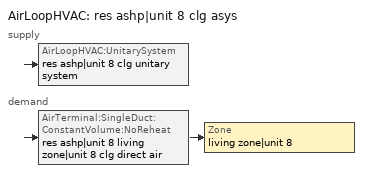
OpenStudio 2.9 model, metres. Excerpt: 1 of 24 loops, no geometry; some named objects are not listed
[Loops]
AirLoopHVAC 'res ashp|unit 8 clg asys'
 supply: AirLoopHVAC:UnitarySystem 'res ashp|unit 8 clg unitary system'
 demand: AirTerminal:SingleDuct:ConstantVolume:NoReheat 'res ashp|unit 8 living zone|unit 8 clg direct air' > Zone 'living zone|unit 8'
[Fan:OnOff]
res ashp|unit 8 clg supply fan: Availability Schedule=Always On Discrete; Fan Total Efficiency=0.75; Pressure Rise {Pa}=476.748; Maximum Flow Rate {m3/s}=1.17751; Motor Efficiency=1; Motor In Airstream Fraction=1; Fan Power Ratio Function of Speed Ratio Curve=res ashp|unit 8 fan power curve 1; Fan Efficiency Ratio Function of Speed Ratio Curve=res ashp|unit 8 fan eff curve 1
[EnergyManagementSystem:Sensor]
Name | Output Variable or Output Meter Index Key | Output Variable or Output Meter
res_wh_4_T_set | res wh_4 WaterHeaterHPSchedule | Schedule Value
res_wh_5_T_set | res wh_5 WaterHeaterHPSchedule | Schedule Value
res_wh_6_T_set | res wh_6 WaterHeaterHPSchedule | Schedule Value
res_wh_7_T_set | res wh_7 WaterHeaterHPSchedule | Schedule Value
res_wh_8_T_set | res wh_8 WaterHeaterHPSchedule | Schedule Value
res_nv_pb_s |  | Site Outdoor Air Barometric Pressure
res_af_vw_s |  | Site Wind Speed
res_nv_wt_s |  | Site Outdoor Air Humidity Ratio
res_nv_1_nva_s | res nv_1 avail schedule | Schedule Value
res_nv_1_sp_s | res nv_1 temp schedule | Schedule Value
res_ds_res_ashp_htg_asys_ah_mfr_s | Node 101 | System Node Mass Flow Rate
res_ds_res_ashp_htg_asys_ah_vfr_s | Node 101 | System Node Current Density Volume Flow Rate
res_ds_res_ashp_htg_asys_ah_tt_s | Node 101 | System Node Temperature
res_ds_res_ashp_htg_asys_ra_t_s | Node 104 | System Node Temperature
res_ds_res_ashp_htg_asys_ah_wt_s | Node 101 | System Node Humidity Ratio
res_ds_res_ashp_htg_asys_ra_w_s | Node 104 | System Node Humidity Ratio
res_ds_res_ashp_htg_asys_ah_t_s; res_ds_res_ashp_clg_asys_ah_t_s; res_ds_res_ashp_unit_2_clg_asys_ah_t_s; res_ds_res_ashp_unit_2_htg_asys_ah_t_s; res_ds_res_ashp_unit_3_htg_asys_ah_t_s; res_ds_res_ashp_unit_3_clg_asys_ah_t_s; res_ds_res_ashp_unit_4_clg_asys_ah_t_s; res_ds_res_ashp_unit_4_htg_asys_ah_t_s | unfinished basement zone | Zone Air Temperature
res_ds_res_ashp_htg_asys_ah_w_s; res_ds_res_ashp_clg_asys_ah_w_s; res_ds_res_ashp_unit_2_clg_asys_ah_w_s; res_ds_res_ashp_unit_2_htg_asys_ah_w_s; res_ds_res_ashp_unit_3_htg_asys_ah_w_s; res_ds_res_ashp_unit_3_clg_asys_ah_w_s; res_ds_res_ashp_unit_4_clg_asys_ah_w_s; res_ds_res_ashp_unit_4_htg_asys_ah_w_s | unfinished basement zone | Zone Mean Air Humidity Ratio
res_ds_res_ashp_clg_asys_ah_mfr_s | Node 108 | System Node Mass Flow Rate
res_ds_res_ashp_clg_asys_ah_vfr_s | Node 108 | System Node Current Density Volume Flow Rate
res_ds_res_ashp_clg_asys_ah_tt_s | Node 108 | System Node Temperature
res_ds_res_ashp_clg_asys_ra_t_s | Node 111 | System Node Temperature
res_ds_res_ashp_clg_asys_ah_wt_s | Node 108 | System Node Humidity Ratio
res_ds_res_ashp_clg_asys_ra_w_s | Node 111 | System Node Humidity Ratio
res_infil_1_range_sch_s | res mv_1 range exhaust schedule | Schedule Value
res_infil_1_bath_sch_s | res mv_1 bath exhaust schedule | Schedule Value
res_infil_1_wh_sch_s; res_infil_2_wh_sch_s; res_infil_3_wh_sch_s; res_infil_4_wh_sch_s; res_infil_5_wh_sch_s; res_infil_6_wh_sch_s; res_infil_7_wh_sch_s; res_infil_8_wh_sch_s | Always On Discrete | Schedule Value
res_nv_2_nva_s | res nv_2 avail schedule | Schedule Value
res_nv_2_sp_s | res nv_2 temp schedule | Schedule Value
res_ds_res_ashp_unit_2_clg_asys_ah_mfr_s | Node 122 | System Node Mass Flow Rate
res_ds_res_ashp_unit_2_clg_asys_ah_vfr_s | Node 122 | System Node Current Density Volume Flow Rate
res_ds_res_ashp_unit_2_clg_asys_ah_tt_s | Node 122 | System Node Temperature
res_ds_res_ashp_unit_2_clg_asys_ra_t_s | Node 125 | System Node Temperature
res_ds_res_ashp_unit_2_clg_asys_ah_wt_s | Node 122 | System Node Humidity Ratio
res_ds_res_ashp_unit_2_clg_asys_ra_w_s | Node 125 | System Node Humidity Ratio
res_ds_res_ashp_unit_2_htg_asys_ah_mfr_s | Node 115 | System Node Mass Flow Rate
res_ds_res_ashp_unit_2_htg_asys_ah_vfr_s | Node 115 | System Node Current Density Volume Flow Rate
res_ds_res_ashp_unit_2_htg_asys_ah_tt_s | Node 115 | System Node Temperature
res_ds_res_ashp_unit_2_htg_asys_ra_t_s | Node 118 | System Node Temperature
res_ds_res_ashp_unit_2_htg_asys_ah_wt_s | Node 115 | System Node Humidity Ratio
res_ds_res_ashp_unit_2_htg_asys_ra_w_s | Node 118 | System Node Humidity Ratio
res_infil_2_range_sch_s | res mv_2 range exhaust schedule | Schedule Value
res_infil_2_bath_sch_s | res mv_2 bath exhaust schedule | Schedule Value
res_nv_3_nva_s | res nv_3 avail schedule | Schedule Value
res_nv_3_sp_s | res nv_3 temp schedule | Schedule Value
res_ds_res_ashp_unit_3_htg_asys_ah_mfr_s | Node 129 | System Node Mass Flow Rate
res_ds_res_ashp_unit_3_htg_asys_ah_vfr_s | Node 129 | System Node Current Density Volume Flow Rate
res_ds_res_ashp_unit_3_htg_asys_ah_tt_s | Node 129 | System Node Temperature
res_ds_res_ashp_unit_3_htg_asys_ra_t_s | Node 132 | System Node Temperature
res_ds_res_ashp_unit_3_htg_asys_ah_wt_s | Node 129 | System Node Humidity Ratio
res_ds_res_ashp_unit_3_htg_asys_ra_w_s | Node 132 | System Node Humidity Ratio
res_ds_res_ashp_unit_3_clg_asys_ah_mfr_s | Node 136 | System Node Mass Flow Rate
res_ds_res_ashp_unit_3_clg_asys_ah_vfr_s | Node 136 | System Node Current Density Volume Flow Rate
res_ds_res_ashp_unit_3_clg_asys_ah_tt_s | Node 136 | System Node Temperature
res_ds_res_ashp_unit_3_clg_asys_ra_t_s | Node 139 | System Node Temperature
res_ds_res_ashp_unit_3_clg_asys_ah_wt_s | Node 136 | System Node Humidity Ratio
res_ds_res_ashp_unit_3_clg_asys_ra_w_s | Node 139 | System Node Humidity Ratio
res_infil_3_range_sch_s | res mv_3 range exhaust schedule | Schedule Value
res_infil_3_bath_sch_s | res mv_3 bath exhaust schedule | Schedule Value
res_nv_4_nva_s | res nv_4 avail schedule | Schedule Value
res_nv_4_sp_s | res nv_4 temp schedule | Schedule Value
res_ds_res_ashp_unit_4_clg_asys_ah_mfr_s | Node 150 | System Node Mass Flow Rate
res_ds_res_ashp_unit_4_clg_asys_ah_vfr_s | Node 150 | System Node Current Density Volume Flow Rate
res_ds_res_ashp_unit_4_clg_asys_ah_tt_s | Node 150 | System Node Temperature
res_ds_res_ashp_unit_4_clg_asys_ra_t_s | Node 153 | System Node Temperature
res_ds_res_ashp_unit_4_clg_asys_ah_wt_s | Node 150 | System Node Humidity Ratio
res_ds_res_ashp_unit_4_clg_asys_ra_w_s | Node 153 | System Node Humidity Ratio
res_ds_res_ashp_unit_4_htg_asys_ah_mfr_s | Node 143 | System Node Mass Flow Rate
res_ds_res_ashp_unit_4_htg_asys_ah_vfr_s | Node 143 | System Node Current Density Volume Flow Rate
res_ds_res_ashp_unit_4_htg_asys_ah_tt_s | Node 143 | System Node Temperature
res_ds_res_ashp_unit_4_htg_asys_ra_t_s | Node 146 | System Node Temperature
res_ds_res_ashp_unit_4_htg_asys_ah_wt_s | Node 143 | System Node Humidity Ratio
res_ds_res_ashp_unit_4_htg_asys_ra_w_s | Node 146 | System Node Humidity Ratio
res_infil_4_range_sch_s | res mv_4 range exhaust schedule | Schedule Value
res_infil_4_bath_sch_s | res mv_4 bath exhaust schedule | Schedule Value
res_nv_5_nva_s | res nv_5 avail schedule | Schedule Value
res_nv_5_sp_s | res nv_5 temp schedule | Schedule Value
res_infil_5_range_sch_s | res mv_5 range exhaust schedule | Schedule Value
res_infil_5_bath_sch_s | res mv_5 bath exhaust schedule | Schedule Value
res_nv_6_nva_s | res nv_6 avail schedule | Schedule Value
res_nv_6_sp_s | res nv_6 temp schedule | Schedule Value
res_infil_6_range_sch_s | res mv_6 range exhaust schedule | Schedule Value
res_infil_6_bath_sch_s | res mv_6 bath exhaust schedule | Schedule Value
res_nv_7_nva_s | res nv_7 avail schedule | Schedule Value
res_nv_7_sp_s | res nv_7 temp schedule | Schedule Value
res_infil_7_range_sch_s | res mv_7 range exhaust schedule | Schedule Value
res_infil_7_bath_sch_s | res mv_7 bath exhaust schedule | Schedule Value
res_nv_8_nva_s | res nv_8 avail schedule | Schedule Value
res_nv_8_sp_s | res nv_8 temp schedule | Schedule Value
res_ds_res_ashp_unit_8_clg_asys_fan_rtf_s | res ashp|unit 8 clg supply fan | Fan Runtime Fraction
res_infil_8_range_sch_s | res mv_8 range exhaust schedule | Schedule Value
res_infil_8_bath_sch_s | res mv_8 bath exhaust schedule | Schedule Value
[EnergyManagementSystem:Actuator]
Name | Actuated Component | Actuated Component Type | Actuated Component Control Type
res_wh_1_sens_act | res wh_1 sens | OtherEquipment | Power Level
res_wh_1_lat_act | res wh_1 lat | OtherEquipment | Power Level
res_wh_1_LESchedOverride | res wh_1 BottomElementSetpoint | Schedule:Constant | Schedule Value
res_wh_1_HPSchedOverride | res wh_1 WaterHeaterHPSchedule | Schedule:Constant | Schedule Value
res_wh_1_UESchedOverride | res wh_1 TopElementSetpoint | Schedule:Constant | Schedule Value
res_wh_2_sens_act | res wh_2 sens | OtherEquipment | Power Level
res_wh_2_lat_act | res wh_2 lat | OtherEquipment | Power Level
res_wh_2_LESchedOverride | res wh_2 BottomElementSetpoint | Schedule:Constant | Schedule Value
res_wh_2_HPSchedOverride | res wh_2 WaterHeaterHPSchedule | Schedule:Constant | Schedule Value
res_wh_2_UESchedOverride | res wh_2 TopElementSetpoint | Schedule:Constant | Schedule Value
res_wh_3_sens_act | res wh_3 sens | OtherEquipment | Power Level
res_wh_3_lat_act | res wh_3 lat | OtherEquipment | Power Level
res_wh_3_LESchedOverride | res wh_3 BottomElementSetpoint | Schedule:Constant | Schedule Value
res_wh_3_HPSchedOverride | res wh_3 WaterHeaterHPSchedule | Schedule:Constant | Schedule Value
res_wh_3_UESchedOverride | res wh_3 TopElementSetpoint | Schedule:Constant | Schedule Value
res_wh_4_sens_act | res wh_4 sens | OtherEquipment | Power Level
res_wh_4_lat_act | res wh_4 lat | OtherEquipment | Power Level
res_wh_4_LESchedOverride | res wh_4 BottomElementSetpoint | Schedule:Constant | Schedule Value
res_wh_4_HPSchedOverride | res wh_4 WaterHeaterHPSchedule | Schedule:Constant | Schedule Value
res_wh_4_UESchedOverride | res wh_4 TopElementSetpoint | Schedule:Constant | Schedule Value
res_wh_5_sens_act | res wh_5 sens | OtherEquipment | Power Level
res_wh_5_lat_act | res wh_5 lat | OtherEquipment | Power Level
res_wh_5_LESchedOverride | res wh_5 BottomElementSetpoint | Schedule:Constant | Schedule Value
res_wh_5_HPSchedOverride | res wh_5 WaterHeaterHPSchedule | Schedule:Constant | Schedule Value
res_wh_5_UESchedOverride | res wh_5 TopElementSetpoint | Schedule:Constant | Schedule Value
res_wh_6_sens_act | res wh_6 sens | OtherEquipment | Power Level
res_wh_6_lat_act | res wh_6 lat | OtherEquipment | Power Level
res_wh_6_LESchedOverride | res wh_6 BottomElementSetpoint | Schedule:Constant | Schedule Value
res_wh_6_HPSchedOverride | res wh_6 WaterHeaterHPSchedule | Schedule:Constant | Schedule Value
res_wh_6_UESchedOverride | res wh_6 TopElementSetpoint | Schedule:Constant | Schedule Value
res_wh_7_sens_act | res wh_7 sens | OtherEquipment | Power Level
res_wh_7_lat_act | res wh_7 lat | OtherEquipment | Power Level
res_wh_7_LESchedOverride | res wh_7 BottomElementSetpoint | Schedule:Constant | Schedule Value
res_wh_7_HPSchedOverride | res wh_7 WaterHeaterHPSchedule | Schedule:Constant | Schedule Value
res_wh_7_UESchedOverride | res wh_7 TopElementSetpoint | Schedule:Constant | Schedule Value
res_wh_8_sens_act | res wh_8 sens | OtherEquipment | Power Level
res_wh_8_lat_act | res wh_8 lat | OtherEquipment | Power Level
res_wh_8_LESchedOverride | res wh_8 BottomElementSetpoint | Schedule:Constant | Schedule Value
res_wh_8_HPSchedOverride | res wh_8 WaterHeaterHPSchedule | Schedule:Constant | Schedule Value
res_wh_8_UESchedOverride | res wh_8 TopElementSetpoint | Schedule:Constant | Schedule Value
res_nv_1_flow_act | res nv_1 flow | Zone Infiltration | Air Exchange Flow Rate
res_ds_res_ashp_htg_asys_SupSLkToLvEq_act | res ds res ashp htg asys SupSLkToLvEq | OtherEquipment | Power Level
res_ds_res_ashp_htg_asys_SupLatLkToLvEq_act | res ds res ashp htg asys SupLatLkToLvEq | OtherEquipment | Power Level
res_ds_res_ashp_htg_asys_SupDCnToLvEq_act | res ds res ashp htg asys SupDCnToLvEq | OtherEquipment | Power Level
res_ds_res_ashp_htg_asys_SupDCnToAhEq_act | res ds res ashp htg asys SupDCnToAhEq | OtherEquipment | Power Level
res_ds_res_ashp_htg_asys_RetDCnToPlEq_act | res ds res ashp htg asys RetDCnToPlEq | OtherEquipment | Power Level
res_ds_res_ashp_htg_asys_RetDCnToAhEquip_act | res ds res ashp htg asys RetDCnToAhEquip | OtherEquipment | Power Level
res_ds_res_ashp_htg_asys_SupSLkToAhEq_act | res ds res ashp htg asys SupSLkToAhEq | OtherEquipment | Power Level
res_ds_res_ashp_htg_asys_SupLatLkToAhEq_act | res ds res ashp htg asys SupLatLkToAhEq | OtherEquipment | Power Level
res_ds_res_ashp_htg_asys_RetSLkEq_act | res ds res ashp htg asys RetSLkEq | OtherEquipment | Power Level
res_ds_res_ashp_htg_asys_RetLatLkEq_act | res ds res ashp htg asys RetLatLkEq | OtherEquipment | Power Level
res_ds_res_ashp_htg_asys_AhToLivMix_act | res ds res ashp htg asys AhToLivMix | ZoneMixing | Air Exchange Flow Rate
res_ds_res_ashp_htg_asys_LivToAhMix_act | res ds res ashp htg asys LivToAhMix | ZoneMixing | Air Exchange Flow Rate
res_ds_res_ashp_clg_asys_SupSLkToLvEq_act | res ds res ashp clg asys SupSLkToLvEq | OtherEquipment | Power Level
res_ds_res_ashp_clg_asys_SupLatLkToLvEq_act | res ds res ashp clg asys SupLatLkToLvEq | OtherEquipment | Power Level
res_ds_res_ashp_clg_asys_SupDCnToLvEq_act | res ds res ashp clg asys SupDCnToLvEq | OtherEquipment | Power Level
res_ds_res_ashp_clg_asys_SupDCnToAhEq_act | res ds res ashp clg asys SupDCnToAhEq | OtherEquipment | Power Level
res_ds_res_ashp_clg_asys_RetDCnToPlEq_act | res ds res ashp clg asys RetDCnToPlEq | OtherEquipment | Power Level
res_ds_res_ashp_clg_asys_RetDCnToAhEquip_act | res ds res ashp clg asys RetDCnToAhEquip | OtherEquipment | Power Level
res_ds_res_ashp_clg_asys_SupSLkToAhEq_act | res ds res ashp clg asys SupSLkToAhEq | OtherEquipment | Power Level
res_ds_res_ashp_clg_asys_SupLatLkToAhEq_act | res ds res ashp clg asys SupLatLkToAhEq | OtherEquipment | Power Level
res_ds_res_ashp_clg_asys_RetSLkEq_act | res ds res ashp clg asys RetSLkEq | OtherEquipment | Power Level
res_ds_res_ashp_clg_asys_RetLatLkEq_act | res ds res ashp clg asys RetLatLkEq | OtherEquipment | Power Level
res_ds_res_ashp_clg_asys_AhToLivMix_act | res ds res ashp clg asys AhToLivMix | ZoneMixing | Air Exchange Flow Rate
res_ds_res_ashp_clg_asys_LivToAhMix_act | res ds res ashp clg asys LivToAhMix | ZoneMixing | Air Exchange Flow Rate
res_infil_1_house_fan_act | res infil_1 house fan | ElectricEquipment | Electric Power Level
res_infil_1_range_fan_act | res infil_1 range fan | ElectricEquipment | Electric Power Level
res_infil_1_bath_fan_act | res infil_1 bath fan | ElectricEquipment | Electric Power Level
res_infil_1_flow_act | res infil_1 flow | Zone Infiltration | Air Exchange Flow Rate
res_nv_2_flow_act | res nv_2 flow | Zone Infiltration | Air Exchange Flow Rate
res_ds_res_ashp_unit_2_clg_asys_SupSLkToLvEq_act | res ds res ashp_unit 2 clg asys SupSLkToLvEq | OtherEquipment | Power Level
res_ds_res_ashp_unit_2_clg_asys_SupLatLkToLvEq_act | res ds res ashp_unit 2 clg asys SupLatLkToLvEq | OtherEquipment | Power Level
res_ds_res_ashp_unit_2_clg_asys_SupDCnToLvEq_act | res ds res ashp_unit 2 clg asys SupDCnToLvEq | OtherEquipment | Power Level
res_ds_res_ashp_unit_2_clg_asys_SupDCnToAhEq_act | res ds res ashp_unit 2 clg asys SupDCnToAhEq | OtherEquipment | Power Level
res_ds_res_ashp_unit_2_clg_asys_RetDCnToPlEq_act | res ds res ashp_unit 2 clg asys RetDCnToPlEq | OtherEquipment | Power Level
res_ds_res_ashp_unit_2_clg_asys_RetDCnToAhEquip_act | res ds res ashp_unit 2 clg asys RetDCnToAhEquip | OtherEquipment | Power Level
res_ds_res_ashp_unit_2_clg_asys_SupSLkToAhEq_act | res ds res ashp_unit 2 clg asys SupSLkToAhEq | OtherEquipment | Power Level
res_ds_res_ashp_unit_2_clg_asys_SupLatLkToAhEq_act | res ds res ashp_unit 2 clg asys SupLatLkToAhEq | OtherEquipment | Power Level
res_ds_res_ashp_unit_2_clg_asys_RetSLkEq_act | res ds res ashp_unit 2 clg asys RetSLkEq | OtherEquipment | Power Level
res_ds_res_ashp_unit_2_clg_asys_RetLatLkEq_act | res ds res ashp_unit 2 clg asys RetLatLkEq | OtherEquipment | Power Level
res_ds_res_ashp_unit_2_clg_asys_AhToLivMix_act | res ds res ashp_unit 2 clg asys AhToLivMix | ZoneMixing | Air Exchange Flow Rate
res_ds_res_ashp_unit_2_clg_asys_LivToAhMix_act | res ds res ashp_unit 2 clg asys LivToAhMix | ZoneMixing | Air Exchange Flow Rate
res_ds_res_ashp_unit_2_htg_asys_SupSLkToLvEq_act | res ds res ashp_unit 2 htg asys SupSLkToLvEq | OtherEquipment | Power Level
res_ds_res_ashp_unit_2_htg_asys_SupLatLkToLvEq_act | res ds res ashp_unit 2 htg asys SupLatLkToLvEq | OtherEquipment | Power Level
res_ds_res_ashp_unit_2_htg_asys_SupDCnToLvEq_act | res ds res ashp_unit 2 htg asys SupDCnToLvEq | OtherEquipment | Power Level
res_ds_res_ashp_unit_2_htg_asys_SupDCnToAhEq_act | res ds res ashp_unit 2 htg asys SupDCnToAhEq | OtherEquipment | Power Level
res_ds_res_ashp_unit_2_htg_asys_RetDCnToPlEq_act | res ds res ashp_unit 2 htg asys RetDCnToPlEq | OtherEquipment | Power Level
res_ds_res_ashp_unit_2_htg_asys_RetDCnToAhEquip_act | res ds res ashp_unit 2 htg asys RetDCnToAhEquip | OtherEquipment | Power Level
res_ds_res_ashp_unit_2_htg_asys_SupSLkToAhEq_act | res ds res ashp_unit 2 htg asys SupSLkToAhEq | OtherEquipment | Power Level
res_ds_res_ashp_unit_2_htg_asys_SupLatLkToAhEq_act | res ds res ashp_unit 2 htg asys SupLatLkToAhEq | OtherEquipment | Power Level
res_ds_res_ashp_unit_2_htg_asys_RetSLkEq_act | res ds res ashp_unit 2 htg asys RetSLkEq | OtherEquipment | Power Level
res_ds_res_ashp_unit_2_htg_asys_RetLatLkEq_act | res ds res ashp_unit 2 htg asys RetLatLkEq | OtherEquipment | Power Level
res_ds_res_ashp_unit_2_htg_asys_AhToLivMix_act | res ds res ashp_unit 2 htg asys AhToLivMix | ZoneMixing | Air Exchange Flow Rate
res_ds_res_ashp_unit_2_htg_asys_LivToAhMix_act | res ds res ashp_unit 2 htg asys LivToAhMix | ZoneMixing | Air Exchange Flow Rate
res_infil_2_house_fan_act | res infil_2 house fan | ElectricEquipment | Electric Power Level
res_infil_2_range_fan_act | res infil_2 range fan | ElectricEquipment | Electric Power Level
res_infil_2_bath_fan_act | res infil_2 bath fan | ElectricEquipment | Electric Power Level
res_infil_2_flow_act | res infil_2 flow | Zone Infiltration | Air Exchange Flow Rate
res_nv_3_flow_act | res nv_3 flow | Zone Infiltration | Air Exchange Flow Rate
res_ds_res_ashp_unit_3_htg_asys_SupSLkToLvEq_act | res ds res ashp_unit 3 htg asys SupSLkToLvEq | OtherEquipment | Power Level
res_ds_res_ashp_unit_3_htg_asys_SupLatLkToLvEq_act | res ds res ashp_unit 3 htg asys SupLatLkToLvEq | OtherEquipment | Power Level
res_ds_res_ashp_unit_3_htg_asys_SupDCnToLvEq_act | res ds res ashp_unit 3 htg asys SupDCnToLvEq | OtherEquipment | Power Level
res_ds_res_ashp_unit_3_htg_asys_SupDCnToAhEq_act | res ds res ashp_unit 3 htg asys SupDCnToAhEq | OtherEquipment | Power Level
res_ds_res_ashp_unit_3_htg_asys_RetDCnToPlEq_act | res ds res ashp_unit 3 htg asys RetDCnToPlEq | OtherEquipment | Power Level
res_ds_res_ashp_unit_3_htg_asys_RetDCnToAhEquip_act | res ds res ashp_unit 3 htg asys RetDCnToAhEquip | OtherEquipment | Power Level
res_ds_res_ashp_unit_3_htg_asys_SupSLkToAhEq_act | res ds res ashp_unit 3 htg asys SupSLkToAhEq | OtherEquipment | Power Level
res_ds_res_ashp_unit_3_htg_asys_SupLatLkToAhEq_act | res ds res ashp_unit 3 htg asys SupLatLkToAhEq | OtherEquipment | Power Level
res_ds_res_ashp_unit_3_htg_asys_RetSLkEq_act | res ds res ashp_unit 3 htg asys RetSLkEq | OtherEquipment | Power Level
res_ds_res_ashp_unit_3_htg_asys_RetLatLkEq_act | res ds res ashp_unit 3 htg asys RetLatLkEq | OtherEquipment | Power Level
res_ds_res_ashp_unit_3_htg_asys_AhToLivMix_act | res ds res ashp_unit 3 htg asys AhToLivMix | ZoneMixing | Air Exchange Flow Rate
res_ds_res_ashp_unit_3_htg_asys_LivToAhMix_act | res ds res ashp_unit 3 htg asys LivToAhMix | ZoneMixing | Air Exchange Flow Rate
res_ds_res_ashp_unit_3_clg_asys_SupSLkToLvEq_act | res ds res ashp_unit 3 clg asys SupSLkToLvEq | OtherEquipment | Power Level
res_ds_res_ashp_unit_3_clg_asys_SupLatLkToLvEq_act | res ds res ashp_unit 3 clg asys SupLatLkToLvEq | OtherEquipment | Power Level
res_ds_res_ashp_unit_3_clg_asys_SupDCnToLvEq_act | res ds res ashp_unit 3 clg asys SupDCnToLvEq | OtherEquipment | Power Level
res_ds_res_ashp_unit_3_clg_asys_SupDCnToAhEq_act | res ds res ashp_unit 3 clg asys SupDCnToAhEq | OtherEquipment | Power Level
res_ds_res_ashp_unit_3_clg_asys_RetDCnToPlEq_act | res ds res ashp_unit 3 clg asys RetDCnToPlEq | OtherEquipment | Power Level
res_ds_res_ashp_unit_3_clg_asys_RetDCnToAhEquip_act | res ds res ashp_unit 3 clg asys RetDCnToAhEquip | OtherEquipment | Power Level
res_ds_res_ashp_unit_3_clg_asys_SupSLkToAhEq_act | res ds res ashp_unit 3 clg asys SupSLkToAhEq | OtherEquipment | Power Level
res_ds_res_ashp_unit_3_clg_asys_SupLatLkToAhEq_act | res ds res ashp_unit 3 clg asys SupLatLkToAhEq | OtherEquipment | Power Level
res_ds_res_ashp_unit_3_clg_asys_RetSLkEq_act | res ds res ashp_unit 3 clg asys RetSLkEq | OtherEquipment | Power Level
res_ds_res_ashp_unit_3_clg_asys_RetLatLkEq_act | res ds res ashp_unit 3 clg asys RetLatLkEq | OtherEquipment | Power Level
res_ds_res_ashp_unit_3_clg_asys_AhToLivMix_act | res ds res ashp_unit 3 clg asys AhToLivMix | ZoneMixing | Air Exchange Flow Rate
res_ds_res_ashp_unit_3_clg_asys_LivToAhMix_act | res ds res ashp_unit 3 clg asys LivToAhMix | ZoneMixing | Air Exchange Flow Rate
res_infil_3_house_fan_act | res infil_3 house fan | ElectricEquipment | Electric Power Level
res_infil_3_range_fan_act | res infil_3 range fan | ElectricEquipment | Electric Power Level
res_infil_3_bath_fan_act | res infil_3 bath fan | ElectricEquipment | Electric Power Level
res_infil_3_flow_act | res infil_3 flow | Zone Infiltration | Air Exchange Flow Rate
res_nv_4_flow_act | res nv_4 flow | Zone Infiltration | Air Exchange Flow Rate
res_ds_res_ashp_unit_4_clg_asys_SupSLkToLvEq_act | res ds res ashp_unit 4 clg asys SupSLkToLvEq | OtherEquipment | Power Level
res_ds_res_ashp_unit_4_clg_asys_SupLatLkToLvEq_act | res ds res ashp_unit 4 clg asys SupLatLkToLvEq | OtherEquipment | Power Level
res_ds_res_ashp_unit_4_clg_asys_SupDCnToLvEq_act | res ds res ashp_unit 4 clg asys SupDCnToLvEq | OtherEquipment | Power Level
res_ds_res_ashp_unit_4_clg_asys_SupDCnToAhEq_act | res ds res ashp_unit 4 clg asys SupDCnToAhEq | OtherEquipment | Power Level
res_ds_res_ashp_unit_4_clg_asys_RetDCnToPlEq_act | res ds res ashp_unit 4 clg asys RetDCnToPlEq | OtherEquipment | Power Level
res_ds_res_ashp_unit_4_clg_asys_RetDCnToAhEquip_act | res ds res ashp_unit 4 clg asys RetDCnToAhEquip | OtherEquipment | Power Level
res_ds_res_ashp_unit_4_clg_asys_SupSLkToAhEq_act | res ds res ashp_unit 4 clg asys SupSLkToAhEq | OtherEquipment | Power Level
res_ds_res_ashp_unit_4_clg_asys_SupLatLkToAhEq_act | res ds res ashp_unit 4 clg asys SupLatLkToAhEq | OtherEquipment | Power Level
res_ds_res_ashp_unit_4_clg_asys_RetSLkEq_act | res ds res ashp_unit 4 clg asys RetSLkEq | OtherEquipment | Power Level
res_ds_res_ashp_unit_4_clg_asys_RetLatLkEq_act | res ds res ashp_unit 4 clg asys RetLatLkEq | OtherEquipment | Power Level
res_ds_res_ashp_unit_4_clg_asys_AhToLivMix_act | res ds res ashp_unit 4 clg asys AhToLivMix | ZoneMixing | Air Exchange Flow Rate
res_ds_res_ashp_unit_4_clg_asys_LivToAhMix_act | res ds res ashp_unit 4 clg asys LivToAhMix | ZoneMixing | Air Exchange Flow Rate
res_ds_res_ashp_unit_4_htg_asys_SupSLkToLvEq_act | res ds res ashp_unit 4 htg asys SupSLkToLvEq | OtherEquipment | Power Level
res_ds_res_ashp_unit_4_htg_asys_SupLatLkToLvEq_act | res ds res ashp_unit 4 htg asys SupLatLkToLvEq | OtherEquipment | Power Level
res_ds_res_ashp_unit_4_htg_asys_SupDCnToLvEq_act | res ds res ashp_unit 4 htg asys SupDCnToLvEq | OtherEquipment | Power Level
res_ds_res_ashp_unit_4_htg_asys_SupDCnToAhEq_act | res ds res ashp_unit 4 htg asys SupDCnToAhEq | OtherEquipment | Power Level
res_ds_res_ashp_unit_4_htg_asys_RetDCnToPlEq_act | res ds res ashp_unit 4 htg asys RetDCnToPlEq | OtherEquipment | Power Level
res_ds_res_ashp_unit_4_htg_asys_RetDCnToAhEquip_act | res ds res ashp_unit 4 htg asys RetDCnToAhEquip | OtherEquipment | Power Level
res_ds_res_ashp_unit_4_htg_asys_SupSLkToAhEq_act | res ds res ashp_unit 4 htg asys SupSLkToAhEq | OtherEquipment | Power Level
res_ds_res_ashp_unit_4_htg_asys_SupLatLkToAhEq_act | res ds res ashp_unit 4 htg asys SupLatLkToAhEq | OtherEquipment | Power Level
res_ds_res_ashp_unit_4_htg_asys_RetSLkEq_act | res ds res ashp_unit 4 htg asys RetSLkEq | OtherEquipment | Power Level
res_ds_res_ashp_unit_4_htg_asys_RetLatLkEq_act | res ds res ashp_unit 4 htg asys RetLatLkEq | OtherEquipment | Power Level
res_ds_res_ashp_unit_4_htg_asys_AhToLivMix_act | res ds res ashp_unit 4 htg asys AhToLivMix | ZoneMixing | Air Exchange Flow Rate
res_ds_res_ashp_unit_4_htg_asys_LivToAhMix_act | res ds res ashp_unit 4 htg asys LivToAhMix | ZoneMixing | Air Exchange Flow Rate
res_infil_4_house_fan_act | res infil_4 house fan | ElectricEquipment | Electric Power Level
res_infil_4_range_fan_act | res infil_4 range fan | ElectricEquipment | Electric Power Level
res_infil_4_bath_fan_act | res infil_4 bath fan | ElectricEquipment | Electric Power Level
res_infil_4_flow_act | res infil_4 flow | Zone Infiltration | Air Exchange Flow Rate
res_nv_5_flow_act | res nv_5 flow | Zone Infiltration | Air Exchange Flow Rate
res_infil_5_house_fan_act | res infil_5 house fan | ElectricEquipment | Electric Power Level
res_infil_5_range_fan_act | res infil_5 range fan | ElectricEquipment | Electric Power Level
res_infil_5_bath_fan_act | res infil_5 bath fan | ElectricEquipment | Electric Power Level
res_infil_5_flow_act | res infil_5 flow | Zone Infiltration | Air Exchange Flow Rate
res_nv_6_flow_act | res nv_6 flow | Zone Infiltration | Air Exchange Flow Rate
res_infil_6_house_fan_act | res infil_6 house fan | ElectricEquipment | Electric Power Level
res_infil_6_range_fan_act | res infil_6 range fan | ElectricEquipment | Electric Power Level
res_infil_6_bath_fan_act | res infil_6 bath fan | ElectricEquipment | Electric Power Level
res_infil_6_flow_act | res infil_6 flow | Zone Infiltration | Air Exchange Flow Rate
res_nv_7_flow_act | res nv_7 flow | Zone Infiltration | Air Exchange Flow Rate
res_infil_7_house_fan_act | res infil_7 house fan | ElectricEquipment | Electric Power Level
res_infil_7_range_fan_act | res infil_7 range fan | ElectricEquipment | Electric Power Level
res_infil_7_bath_fan_act | res infil_7 bath fan | ElectricEquipment | Electric Power Level
res_infil_7_flow_act | res infil_7 flow | Zone Infiltration | Air Exchange Flow Rate
res_nv_8_flow_act | res nv_8 flow | Zone Infiltration | Air Exchange Flow Rate
res_infil_8_house_fan_act | res infil_8 house fan | ElectricEquipment | Electric Power Level
res_infil_8_range_fan_act | res infil_8 range fan | ElectricEquipment | Electric Power Level
res_infil_8_bath_fan_act | res infil_8 bath fan | ElectricEquipment | Electric Power Level
res_infil_8_flow_act | res infil_8 flow | Zone Infiltration | Air Exchange Flow Rate
[EnergyManagementSystem:Program]
res_wh_1_InletAir: Set T_hpwh_inlet_0 = res_wh_1_amb_temp; Set res_wh_1_Tamb_act = T_hpwh_inlet_0; Set res_wh_1_RHamb_act = res_wh_1_amb_rh/100; Set temp1=(res_wh_1_tl*1.0)+res_wh_1_fan_pwr*1.0; Set res_wh_1_sens_act = 0-(res_wh_1_sens_cool*1.0)-temp1; Set res_wh_1_lat_act = 0 - res_wh_1_lat_cool * 1.0
res_wh_1_Control: Set res_wh_1_UESchedOverride = 49.78; Set res_wh_1_HPSchedOverride = 51.67; Set UEMax_0 = (@TrendMax res_wh_1_UETrend 2); Set LEMax_0 = (@TrendMax res_wh_1_LETrend 2); Set ElemOn_0 = (@Max UEMax_0 LEMax_0); If (res_wh_1_T_ctrl<40.38) || ((ElemOn_0>0) && (res_wh_1_T_ctrl<51.28)); Set res_wh_1_LESchedOverride = 70; Set res_wh_1_HPSchedOverride = 0; Else; Set res_wh_1_LESchedOverride = 0; Set res_wh_1_HPSchedOverride = 51.67; EndIf
res_wh_2_InletAir: Set T_hpwh_inlet_1 = res_wh_2_amb_temp; Set res_wh_2_Tamb_act = T_hpwh_inlet_1; Set res_wh_2_RHamb_act = res_wh_2_amb_rh/100; Set temp1=(res_wh_2_tl*1.0)+res_wh_2_fan_pwr*1.0; Set res_wh_2_sens_act = 0-(res_wh_2_sens_cool*1.0)-temp1; Set res_wh_2_lat_act = 0 - res_wh_2_lat_cool * 1.0
res_wh_2_Control: Set res_wh_2_UESchedOverride = 49.78; Set res_wh_2_HPSchedOverride = 51.67; Set UEMax_1 = (@TrendMax res_wh_2_UETrend 2); Set LEMax_1 = (@TrendMax res_wh_2_LETrend 2); Set ElemOn_1 = (@Max UEMax_1 LEMax_1); If (res_wh_2_T_ctrl<40.38) || ((ElemOn_1>0) && (res_wh_2_T_ctrl<51.28)); Set res_wh_2_LESchedOverride = 70; Set res_wh_2_HPSchedOverride = 0; Else; Set res_wh_2_LESchedOverride = 0; Set res_wh_2_HPSchedOverride = 51.67; EndIf
res_wh_3_InletAir: Set T_hpwh_inlet_2 = res_wh_3_amb_temp; Set res_wh_3_Tamb_act = T_hpwh_inlet_2; Set res_wh_3_RHamb_act = res_wh_3_amb_rh/100; Set temp1=(res_wh_3_tl*1.0)+res_wh_3_fan_pwr*1.0; Set res_wh_3_sens_act = 0-(res_wh_3_sens_cool*1.0)-temp1; Set res_wh_3_lat_act = 0 - res_wh_3_lat_cool * 1.0
res_wh_3_Control: Set res_wh_3_UESchedOverride = 49.78; Set res_wh_3_HPSchedOverride = 51.67; Set UEMax_2 = (@TrendMax res_wh_3_UETrend 2); Set LEMax_2 = (@TrendMax res_wh_3_LETrend 2); Set ElemOn_2 = (@Max UEMax_2 LEMax_2); If (res_wh_3_T_ctrl<40.38) || ((ElemOn_2>0) && (res_wh_3_T_ctrl<51.28)); Set res_wh_3_LESchedOverride = 70; Set res_wh_3_HPSchedOverride = 0; Else; Set res_wh_3_LESchedOverride = 0; Set res_wh_3_HPSchedOverride = 51.67; EndIf
res_wh_4_InletAir: Set T_hpwh_inlet_3 = res_wh_4_amb_temp; Set res_wh_4_Tamb_act = T_hpwh_inlet_3; Set res_wh_4_RHamb_act = res_wh_4_amb_rh/100; Set temp1=(res_wh_4_tl*1.0)+res_wh_4_fan_pwr*1.0; Set res_wh_4_sens_act = 0-(res_wh_4_sens_cool*1.0)-temp1; Set res_wh_4_lat_act = 0 - res_wh_4_lat_cool * 1.0
res_wh_4_Control: Set res_wh_4_UESchedOverride = 49.78; Set res_wh_4_HPSchedOverride = 51.67; Set UEMax_3 = (@TrendMax res_wh_4_UETrend 2); Set LEMax_3 = (@TrendMax res_wh_4_LETrend 2); Set ElemOn_3 = (@Max UEMax_3 LEMax_3); If (res_wh_4_T_ctrl<40.38) || ((ElemOn_3>0) && (res_wh_4_T_ctrl<51.28)); Set res_wh_4_LESchedOverride = 70; Set res_wh_4_HPSchedOverride = 0; Else; Set res_wh_4_LESchedOverride = 0; Set res_wh_4_HPSchedOverride = 51.67; EndIf
res_wh_5_InletAir: Set T_hpwh_inlet_4 = res_wh_5_amb_temp; Set res_wh_5_Tamb_act = T_hpwh_inlet_4; Set res_wh_5_RHamb_act = res_wh_5_amb_rh/100; Set temp1=(res_wh_5_tl*1.0)+res_wh_5_fan_pwr*1.0; Set res_wh_5_sens_act = 0-(res_wh_5_sens_cool*1.0)-temp1; Set res_wh_5_lat_act = 0 - res_wh_5_lat_cool * 1.0
res_wh_5_Control: Set res_wh_5_UESchedOverride = 49.78; Set res_wh_5_HPSchedOverride = 51.67; Set UEMax_4 = (@TrendMax res_wh_5_UETrend 2); Set LEMax_4 = (@TrendMax res_wh_5_LETrend 2); Set ElemOn_4 = (@Max UEMax_4 LEMax_4); If (res_wh_5_T_ctrl<40.38) || ((ElemOn_4>0) && (res_wh_5_T_ctrl<51.28)); Set res_wh_5_LESchedOverride = 70; Set res_wh_5_HPSchedOverride = 0; Else; Set res_wh_5_LESchedOverride = 0; Set res_wh_5_HPSchedOverride = 51.67; EndIf
res_wh_6_InletAir: Set T_hpwh_inlet_5 = res_wh_6_amb_temp; Set res_wh_6_Tamb_act = T_hpwh_inlet_5; Set res_wh_6_RHamb_act = res_wh_6_amb_rh/100; Set temp1=(res_wh_6_tl*1.0)+res_wh_6_fan_pwr*1.0; Set res_wh_6_sens_act = 0-(res_wh_6_sens_cool*1.0)-temp1; Set res_wh_6_lat_act = 0 - res_wh_6_lat_cool * 1.0
res_wh_6_Control: Set res_wh_6_UESchedOverride = 49.78; Set res_wh_6_HPSchedOverride = 51.67; Set UEMax_5 = (@TrendMax res_wh_6_UETrend 2); Set LEMax_5 = (@TrendMax res_wh_6_LETrend 2); Set ElemOn_5 = (@Max UEMax_5 LEMax_5); If (res_wh_6_T_ctrl<40.38) || ((ElemOn_5>0) && (res_wh_6_T_ctrl<51.28)); Set res_wh_6_LESchedOverride = 70; Set res_wh_6_HPSchedOverride = 0; Else; Set res_wh_6_LESchedOverride = 0; Set res_wh_6_HPSchedOverride = 51.67; EndIf
res_wh_7_InletAir: Set T_hpwh_inlet_6 = res_wh_7_amb_temp; Set res_wh_7_Tamb_act = T_hpwh_inlet_6; Set res_wh_7_RHamb_act = res_wh_7_amb_rh/100; Set temp1=(res_wh_7_tl*1.0)+res_wh_7_fan_pwr*1.0; Set res_wh_7_sens_act = 0-(res_wh_7_sens_cool*1.0)-temp1; Set res_wh_7_lat_act = 0 - res_wh_7_lat_cool * 1.0
res_wh_7_Control: Set res_wh_7_UESchedOverride = 49.78; Set res_wh_7_HPSchedOverride = 51.67; Set UEMax_6 = (@TrendMax res_wh_7_UETrend 2); Set LEMax_6 = (@TrendMax res_wh_7_LETrend 2); Set ElemOn_6 = (@Max UEMax_6 LEMax_6); If (res_wh_7_T_ctrl<40.38) || ((ElemOn_6>0) && (res_wh_7_T_ctrl<51.28)); Set res_wh_7_LESchedOverride = 70; Set res_wh_7_HPSchedOverride = 0; Else; Set res_wh_7_LESchedOverride = 0; Set res_wh_7_HPSchedOverride = 51.67; EndIf
res_wh_8_InletAir: Set T_hpwh_inlet_7 = res_wh_8_amb_temp; Set res_wh_8_Tamb_act = T_hpwh_inlet_7; Set res_wh_8_RHamb_act = res_wh_8_amb_rh/100; Set temp1=(res_wh_8_tl*1.0)+res_wh_8_fan_pwr*1.0; Set res_wh_8_sens_act = 0-(res_wh_8_sens_cool*1.0)-temp1; Set res_wh_8_lat_act = 0 - res_wh_8_lat_cool * 1.0
res_wh_8_Control: Set res_wh_8_UESchedOverride = 49.78; Set res_wh_8_HPSchedOverride = 51.67; Set UEMax_7 = (@TrendMax res_wh_8_UETrend 2); Set LEMax_7 = (@TrendMax res_wh_8_LETrend 2); Set ElemOn_7 = (@Max UEMax_7 LEMax_7); If (res_wh_8_T_ctrl<40.38) || ((ElemOn_7>0) && (res_wh_8_T_ctrl<51.28)); Set res_wh_8_LESchedOverride = 70; Set res_wh_8_HPSchedOverride = 0; Else; Set res_wh_8_LESchedOverride = 0; Set res_wh_8_HPSchedOverride = 51.67; EndIf
res_nv_1_program: Set Tdiff = res_af_1_tin_s-res_af_1_tt_s; Set dT = (@Abs Tdiff); Set pt = (@RhFnTdbWPb res_af_1_tt_s res_nv_wt_s res_nv_pb_s); Set NVA = 2472.261378048; Set Cs = 8.963020389461627e-05; Set Cw = 6.158219665777789e-05; Set MNV = 0.6292632576; Set MHR = 0.0115; Set MRH = 0.7; Set temp1 = (res_nv_1_nva_s*NVA); Set SGNV = temp1*((((Cs*dT)+(Cw*(res_af_vw_s^2)))^0.5)/1000); If (res_nv_wt_s<MHR) && (pt<MRH) && (res_af_1_tin_s>res_nv_1_sp_s); Set temp2 = (res_af_1_tin_s-res_nv_1_sp_s); Set NVadj1 = temp2/(res_af_1_tin_s-res_af_1_tt_s); Set NVadj2 = (@Min NVadj1 1); Set NVadj3 = (@Max NVadj2 0); Set NVadj = SGNV*NVadj3; Set res_nv_1_flow_act = (@Min NVadj MNV); Else; Set res_nv_1_flow_act = 0; EndIf
res_ds_res_ashp_htg_asys_program: Set res_ds_res_ashp_htg_asys_AhMfr = res_ds_res_ashp_htg_asys_ah_mfr_s; Set res_ds_res_ashp_htg_asys_FanRtf = res_ds_res_ashp_htg_asys_fan_rtf_s; Set res_ds_res_ashp_htg_asys_AhVfr = res_ds_res_ashp_htg_asys_ah_vfr_s; Set res_ds_res_ashp_htg_asys_AhTt = res_ds_res_ashp_htg_asys_ah_tt_s; Set res_ds_res_ashp_htg_asys_AhWt = res_ds_res_ashp_htg_asys_ah_wt_s; Set res_ds_res_ashp_htg_asys_RaT = res_ds_res_ashp_htg_asys_ra_t_s; Set res_ds_res_ashp_htg_asys_RaW = res_ds_res_ashp_htg_asys_ra_w_s; Set res_ds_res_ashp_htg_asys_AhT = res_ds_res_ashp_htg_asys_ah_t_s; Set res_ds_res_ashp_htg_asys_AhW = res_ds_res_ashp_htg_asys_ah_w_s; Run res_ds_res_ashp_htg_asys_lk_subrout; Set res_ds_res_ashp_htg_asys_SupSLkToLvEq_act = res_ds_res_ashp_htg_asys_SupSLkToLv; Set res_ds_res_ashp_htg_asys_SupLatLkToLvEq_act = res_ds_res_ashp_htg_asys_SupLatLkToLv; Set res_ds_res_ashp_htg_asys_SupDCnToLvEq_act = res_ds_res_ashp_htg_asys_SupDCnToLv; Set res_ds_res_ashp_htg_asys_SupDCnToAhEq_act = res_ds_res_ashp_htg_asys_SupDCnToAh; Set res_ds_res_ashp_htg_asys_SupSLkToAhEq_act = res_ds_res_ashp_htg_asys_SupSLkToAh; Set res_ds_res_ashp_htg_asys_SupLatLkToAhEq_act = res_ds_res_ashp_htg_asys_SupLatLkToAh; Set res_ds_res_ashp_htg_asys_RetSLkEq_act = res_ds_res_ashp_htg_asys_RetSLk; Set res_ds_res_ashp_htg_asys_RetLatLkEq_act = res_ds_res_ashp_htg_asys_RetLatLk; Set res_ds_res_ashp_htg_asys_RetDCnToPlEq_act = res_ds_res_ashp_htg_asys_RetDCnToPl; Set res_ds_res_ashp_htg_asys_RetDCnToAhEquip_act = res_ds_res_ashp_htg_asys_RetDCnToAh; Set res_ds_res_ashp_htg_asys_AhToLivMix_act = res_ds_res_ashp_htg_asys_AhToLiv; Set res_ds_res_ashp_htg_asys_LivToAhMix_act = res_ds_res_ashp_htg_asys_LivToAh
res_ds_res_ashp_clg_asys_program: Set res_ds_res_ashp_clg_asys_AhMfr = res_ds_res_ashp_clg_asys_ah_mfr_s; Set res_ds_res_ashp_clg_asys_FanRtf = res_ds_res_ashp_clg_asys_fan_rtf_s; Set res_ds_res_ashp_clg_asys_AhVfr = res_ds_res_ashp_clg_asys_ah_vfr_s; Set res_ds_res_ashp_clg_asys_AhTt = res_ds_res_ashp_clg_asys_ah_tt_s; Set res_ds_res_ashp_clg_asys_AhWt = res_ds_res_ashp_clg_asys_ah_wt_s; Set res_ds_res_ashp_clg_asys_RaT = res_ds_res_ashp_clg_asys_ra_t_s; Set res_ds_res_ashp_clg_asys_RaW = res_ds_res_ashp_clg_asys_ra_w_s; Set res_ds_res_ashp_clg_asys_AhT = res_ds_res_ashp_clg_asys_ah_t_s; Set res_ds_res_ashp_clg_asys_AhW = res_ds_res_ashp_clg_asys_ah_w_s; Run res_ds_res_ashp_clg_asys_lk_subrout; Set res_ds_res_ashp_clg_asys_SupSLkToLvEq_act = res_ds_res_ashp_clg_asys_SupSLkToLv; Set res_ds_res_ashp_clg_asys_SupLatLkToLvEq_act = res_ds_res_ashp_clg_asys_SupLatLkToLv; Set res_ds_res_ashp_clg_asys_SupDCnToLvEq_act = res_ds_res_ashp_clg_asys_SupDCnToLv; Set res_ds_res_ashp_clg_asys_SupDCnToAhEq_act = res_ds_res_ashp_clg_asys_SupDCnToAh; Set res_ds_res_ashp_clg_asys_SupSLkToAhEq_act = res_ds_res_ashp_clg_asys_SupSLkToAh; Set res_ds_res_ashp_clg_asys_SupLatLkToAhEq_act = res_ds_res_ashp_clg_asys_SupLatLkToAh; Set res_ds_res_ashp_clg_asys_RetSLkEq_act = res_ds_res_ashp_clg_asys_RetSLk; Set res_ds_res_ashp_clg_asys_RetLatLkEq_act = res_ds_res_ashp_clg_asys_RetLatLk; Set res_ds_res_ashp_clg_asys_RetDCnToPlEq_act = res_ds_res_ashp_clg_asys_RetDCnToPl; Set res_ds_res_ashp_clg_asys_RetDCnToAhEquip_act = res_ds_res_ashp_clg_asys_RetDCnToAh; Set res_ds_res_ashp_clg_asys_AhToLivMix_act = res_ds_res_ashp_clg_asys_AhToLiv; Set res_ds_res_ashp_clg_asys_LivToAhMix_act = res_ds_res_ashp_clg_asys_LivToAh
res_infil_1_program: Set p_m = 0.14; Set p_s = 0.22; Set s_m = 270; Set s_s = 370; Set z_m = 9.99744; Set z_s = 2.4384; Set f_t = (((s_m/z_m)^p_m)*((z_s/s_s)^p_s)); Set Tdiff = res_af_1_tin_s-res_af_1_tt_s; Set dT = @Abs Tdiff; Set c = 0.0174; Set Cs = 0.0471; Set Cw = 0.1406; Set n = 0.67; Set sft = (f_t*0.5); Set temp1 = ((c*Cw)*((sft*res_af_vw_s)^(2*n)))^2; Set Qn = (((c*Cs*(dT^n))^2)+temp1)^0.5; Set Tdiff = res_af_1_tin_s-res_af_1_tt_s; Set dT = @Abs Tdiff; Set QWHV = res_infil_1_wh_sch_s*0.0165; Set Qrange = res_infil_1_range_sch_s*0.0472; Set Qdryer = 0.0; Set Qbath = res_infil_1_bath_sch_s*0.0354; Set QhpwhOut = 0; Set QhpwhIn = 0; Set QductsOut = 0; Set QductsIn = 0; Set QductsOut = QductsOut+res_ds_res_ashp_htg_asys_lk_ret_fan_equiv; Set QductsIn = QductsIn+res_ds_res_ashp_htg_asys_lk_sup_fan_equiv; Set QductsOut = QductsOut+res_ds_res_ashp_clg_asys_lk_ret_fan_equiv; Set QductsIn = QductsIn+res_ds_res_ashp_clg_asys_lk_sup_fan_equiv; Set Qout = QWHV+Qrange+Qbath+Qdryer+QhpwhOut+QductsOut; Set Qin = QhpwhIn+QductsIn; Set Qu = (@Abs (Qout-Qin)); Set Qb = (@Min Qout Qin); Set faneff_wh = 0.9438948864000002; Set res_infil_1_house_fan_act = (QWHV*300)/faneff_wh*1; Set faneff_sp = 0.4719474432000001; Set res_infil_1_range_fan_act = (Qrange*300)/faneff_sp; Set res_infil_1_bath_fan_act = (Qbath*300)/faneff_sp; Set Q_acctd_for_elsewhere = QhpwhOut+QhpwhIn+QductsOut+QductsIn; Set res_infil_1_flow_act = (((Qu^2)+(Qn^2))^0.5)-Q_acctd_for_elsewhere; Set res_infil_1_flow_act = (@Max res_infil_1_flow_act 0)
res_nv_2_program: Set Tdiff = res_af_2_tin_s-res_af_2_tt_s; Set dT = (@Abs Tdiff); Set pt = (@RhFnTdbWPb res_af_2_tt_s res_nv_wt_s res_nv_pb_s); Set NVA = 2472.261378048018; Set Cs = 8.963020389461627e-05; Set Cw = 6.158219665777789e-05; Set MNV = 0.6292632576; Set MHR = 0.0115; Set MRH = 0.7; Set temp1 = (res_nv_2_nva_s*NVA); Set SGNV = temp1*((((Cs*dT)+(Cw*(res_af_vw_s^2)))^0.5)/1000); If (res_nv_wt_s<MHR) && (pt<MRH) && (res_af_2_tin_s>res_nv_2_sp_s); Set temp2 = (res_af_2_tin_s-res_nv_2_sp_s); Set NVadj1 = temp2/(res_af_2_tin_s-res_af_2_tt_s); Set NVadj2 = (@Min NVadj1 1); Set NVadj3 = (@Max NVadj2 0); Set NVadj = SGNV*NVadj3; Set res_nv_2_flow_act = (@Min NVadj MNV); Else; Set res_nv_2_flow_act = 0; EndIf
res_ds_res_ashp_unit_2_clg_asys_program: Set res_ds_res_ashp_unit_2_clg_asys_AhMfr = res_ds_res_ashp_unit_2_clg_asys_ah_mfr_s; Set res_ds_res_ashp_unit_2_clg_asys_FanRtf = res_ds_res_ashp_unit_2_clg_asys_fan_rtf_s; Set res_ds_res_ashp_unit_2_clg_asys_AhVfr = res_ds_res_ashp_unit_2_clg_asys_ah_vfr_s; Set res_ds_res_ashp_unit_2_clg_asys_AhTt = res_ds_res_ashp_unit_2_clg_asys_ah_tt_s; Set res_ds_res_ashp_unit_2_clg_asys_AhWt = res_ds_res_ashp_unit_2_clg_asys_ah_wt_s; Set res_ds_res_ashp_unit_2_clg_asys_RaT = res_ds_res_ashp_unit_2_clg_asys_ra_t_s; Set res_ds_res_ashp_unit_2_clg_asys_RaW = res_ds_res_ashp_unit_2_clg_asys_ra_w_s; Set res_ds_res_ashp_unit_2_clg_asys_AhT = res_ds_res_ashp_unit_2_clg_asys_ah_t_s; Set res_ds_res_ashp_unit_2_clg_asys_AhW = res_ds_res_ashp_unit_2_clg_asys_ah_w_s; Run res_ds_res_ashp_unit_2_clg_asys_lk_subrout; Set res_ds_res_ashp_unit_2_clg_asys_SupSLkToLvEq_act = res_ds_res_ashp_unit_2_clg_asys_SupSLkToLv; Set res_ds_res_ashp_unit_2_clg_asys_SupLatLkToLvEq_act = res_ds_res_ashp_unit_2_clg_asys_SupLatLkToLv; Set res_ds_res_ashp_unit_2_clg_asys_SupDCnToLvEq_act = res_ds_res_ashp_unit_2_clg_asys_SupDCnToLv; Set res_ds_res_ashp_unit_2_clg_asys_SupDCnToAhEq_act = res_ds_res_ashp_unit_2_clg_asys_SupDCnToAh; Set res_ds_res_ashp_unit_2_clg_asys_SupSLkToAhEq_act = res_ds_res_ashp_unit_2_clg_asys_SupSLkToAh; Set res_ds_res_ashp_unit_2_clg_asys_SupLatLkToAhEq_act = res_ds_res_ashp_unit_2_clg_asys_SupLatLkToAh; Set res_ds_res_ashp_unit_2_clg_asys_RetSLkEq_act = res_ds_res_ashp_unit_2_clg_asys_RetSLk; Set res_ds_res_ashp_unit_2_clg_asys_RetLatLkEq_act = res_ds_res_ashp_unit_2_clg_asys_RetLatLk; Set res_ds_res_ashp_unit_2_clg_asys_RetDCnToPlEq_act = res_ds_res_ashp_unit_2_clg_asys_RetDCnToPl; Set res_ds_res_ashp_unit_2_clg_asys_RetDCnToAhEquip_act = res_ds_res_ashp_unit_2_clg_asys_RetDCnToAh; Set res_ds_res_ashp_unit_2_clg_asys_AhToLivMix_act = res_ds_res_ashp_unit_2_clg_asys_AhToLiv; Set res_ds_res_ashp_unit_2_clg_asys_LivToAhMix_act = res_ds_res_ashp_unit_2_clg_asys_LivToAh
[UnitarySystemPerformance:Multispeed]
Unitary System Performance Multispeed 16: Single Mode Operation=No; Heating Speed Supply Air Flow Ratio 1=1e-009; Cooling Speed Supply Air Flow Ratio 1=0.86; Heating Speed Supply Air Flow Ratio 2=1e-009; Cooling Speed Supply Air Flow Ratio 2=1
[AirLoopHVAC:UnitarySystem]
res ashp|unit 8 clg unitary system: Control Type=Load; Controlling Zone or Thermostat Location=living zone|unit 8; Dehumidification Control Type=None; Availability Schedule=Always On Discrete; Supply Fan=res ashp|unit 8 clg supply fan; Fan Placement=BlowThrough; Supply Air Fan Operating Mode Schedule=Always Off Discrete; DX Heating Coil Sizing Ratio=1; Cooling Coil=res ashp|unit 8 clg coil; Use DOAS DX Cooling Coil=No; DOAS DX Cooling Coil Leaving Minimum Air Temperature {C}=2; Latent Load Control=SensibleOnlyLoadControl; Supply Air Flow Rate Method During Cooling Operation=SupplyAirFlowRate; Supply Air Flow Rate During Cooling Operation {m3/s}=1.17751; Supply Air Flow Rate Method During Heating Operation=SupplyAirFlowRate; Supply Air Flow Rate During Heating Operation {m3/s}=0; Supply Air Flow Rate When No Cooling or Heating is Required {m3/s}=0; Maximum Supply Air Temperature {C}=76.6667; Maximum Outdoor Dry-Bulb Temperature for Supplemental Heater Operation {C}=4.44444; Maximum Cycling Rate {cycles/hr}=2.5; Heat Pump Time Constant {s}=60; Fraction of On-Cycle Power Use=0.01; Heat Pump Fan Delay Time {s}=60; Ancilliary On-Cycle Electric Power {W}=0; Ancilliary Off-Cycle Electric Power {W}=0; Design Specification Multispeed Object=Unitary System Performance Multispeed 16
[AirLoopHVAC]
res ashp|unit 8 clg asys: Availability Schedule=Always On Discrete; Design Supply Air Flow Rate {m3/s}=1.17751
[Sizing:System]
res ashp|unit 8 clg asys: Type of Load to Size On=Sensible; Design Outdoor Air Flow Rate {m3/s}=Autosize; Central Heating Maximum System Air Flow Ratio=0.3; Preheat Design Temperature {C}=7; Preheat Design Humidity Ratio {kg-H2O/kg-Air}=0.008; Precool Design Temperature {C}=12.8; Precool Design Humidity Ratio {kg-H2O/kg-Air}=0.008; Central Cooling Design Supply Air Temperature {C}=12.8; Central Heating Design Supply Air Temperature {C}=16.7; Sizing Option=NonCoincident; 100% Outdoor Air in Cooling=Yes; 100% Outdoor Air in Heating=Yes; Central Cooling Design Supply Air Humidity Ratio {kg-H2O/kg-Air}=0.0085; Central Heating Design Supply Air Humidity Ratio {kg-H2O/kg-Air}=0.008; Cooling Design Air Flow Method=DesignDay; Cooling Design Air Flow Rate {m3/s}=0; Heating Design Air Flow Method=DesignDay; Heating Design Air Flow Rate {m3/s}=0; System Outdoor Air Method=ZoneSum; Zone Maximum Outdoor Air Fraction=1; Cooling Supply Air Flow Rate Per Floor Area {m3/s-m2}=0.00996765; Cooling Fraction of Autosized Cooling Supply Air Flow Rate=1; Cooling Supply Air Flow Rate Per Unit Cooling Capacity {m3/s-W}=3.94755e-05; Heating Supply Air Flow Rate Per Floor Area {m3/s-m2}=0.00996765; Heating Fraction of Autosized Heating Supply Air Flow Rate=1; Heating Fraction of Autosized Cooling Supply Air Flow Rate=1; Heating Supply Air Flow Rate Per Unit Heating Capacity {m3/s-W}=3.15882e-05; Cooling Design Capacity Method=CoolingDesignCapacity; Cooling Design Capacity {W}=autosize; Cooling Design Capacity Per Floor Area {W/m2}=234.7; Fraction of Autosized Cooling Design Capacity=1; Heating Design Capacity Method=HeatingDesignCapacity; Heating Design Capacity {W}=autosize; Heating Design Capacity Per Floor Area {W/m2}=157; Fraction of Autosized Heating Design Capacity=1; Central Cooling Capacity Control Method=OnOff
[AirTerminal:SingleDuct:ConstantVolume:NoReheat]
res ashp|unit 8 living zone|unit 8 clg direct air: Availability Schedule=Always On Discrete; Maximum Air Flow Rate {m3/s}=1.17751
[Coil:Cooling:DX:MultiSpeed:StageData] Rated Evaporator Fan Power Per Volume Flow Rate {W/(m3/s)}=773.3; Nominal Time for Condensate Removal to Begin {s}=1000; Ratio of Initial Moisture Evaporation Rate and Steady State Latent Capacity=1.5; Maximum Cycling Rate {cycles/hr}=3; Latent Capacity Time Constant {s}=45; Rated Waste Heat Fraction of Power Input=0.2; Waste Heat Function of Temperature Curve=ConstantBiquadratic 15; Evaporative Condenser Effectiveness=0.9; Evaporative Condenser Air Flow Rate {m3/s}=autosize; Rated Evaporative Condenser Pump Power Consumption {W}=autosize
Name | Gross Rated Total Cooling Capacity {W} | Gross Rated Sensible Heat Ratio | Gross Rated Cooling COP {W/W} | Rated Air Flow Rate {m3/s} | Total Cooling Capacity Function of Temperature Curve | Total Cooling Capacity Function of Flow Fraction Curve | Energy Input Ratio Function of Temperature Curve | Energy Input Ratio Function of Flow Fraction Curve | Part Load Fraction Correlation Curve
Coil Cooling DX Multi Speed Stage Data 15 | 12660.7 | 0.714668 | 4.15973 | 0.698308 | Cool-Cap-fT1 7 | Cool-Cap-fFF1 7 | Cool-EIR-fT1 7 | Cool-EIR-fFF1 7 | Cool-PLF-fPLR1 7
Coil Cooling DX Multi Speed Stage Data 16 | 17584.3 | 0.726743 | 3.68907 | 0.811986 | Cool-Cap-fT2 7 | Cool-Cap-fFF2 7 | Cool-EIR-fT2 7 | Cool-EIR-fFF2 7 | Cool-PLF-fPLR2 7
[Coil:Cooling:DX:MultiSpeed]
res ashp|unit 8 clg coil: Condenser Type=AirCooled; Apply Part Load Fraction to Speeds Greater than 1=No; Apply Latent Degradation to Speeds Greater than 1=No; Crankcase Heater Capacity {W}=0; Maximum Outdoor Dry-Bulb Temperature for Crankcase Heater Operation {C}=10; Basin Heater Capacity {W/K}=0; Basin Heater Setpoint Temperature {C}=2; Fuel Type=Electricity; Stage 1=Coil Cooling DX Multi Speed Stage Data 15; Stage 2=Coil Cooling DX Multi Speed Stage Data 16
[Schedule:Constant]
Name | Value
Always On Discrete | 1
Always Off Discrete | 0
[Curve:Biquadratic]
Name | Coefficient1 Constant | Coefficient2 x | Coefficient3 x**2 | Coefficient4 y | Coefficient5 y**2 | Coefficient6 x*y | Minimum Value of x | Maximum Value of x | Minimum Value of y | Maximum Value of y
ConstantBiquadratic 15 | 1 | 0 | 0 | 0 | 0 | 0 | -100 | 100 | -100 | 100
Cool-Cap-fT1 7 | 1.65879 | -0.083453 | 0.00342409 | 0.00243324 | -4.5036e-05 | -0.00053368 | 13.88 | 23.88 | 18.33 | 51.66
Cool-EIR-fT1 7 | -0.582916 | 0.158101 | -0.00439795 | -0.0203351 | 0.00107983 | -0.000639592 | 13.88 | 23.88 | 18.33 | 51.66
Cool-Cap-fT2 7 | 1.47274 | -0.0672218 | 0.0029199 | 5.16006e-05 | -2.97756e-05 | -0.000359086 | 13.88 | 23.88 | 18.33 | 51.66
Cool-EIR-fT2 7 | -0.488196 | 0.0991622 | -0.00236967 | 0.0195034 | 0.00042977 | -0.00109744 | 13.88 | 23.88 | 18.33 | 51.66
[Curve:Cubic]
res ashp|unit 8 fan eff curve 1: Coefficient1 Constant=0; Coefficient2 x=1; Coefficient3 x**2=0; Coefficient4 x**3=0; Minimum Value of x=0; Maximum Value of x=1; Minimum Curve Output=0.01; Maximum Curve Output=1
[Curve:Exponent]
res ashp|unit 8 fan power curve 1: Coefficient1 Constant=0; Coefficient2 Constant=1; Coefficient3 Constant=3; Minimum Value of x=-100; Maximum Value of x=100
[Curve:Quadratic] Minimum Value of x=0
Name | Coefficient1 Constant | Coefficient2 x | Coefficient3 x**2 | Maximum Value of x | Minimum Curve Output | Maximum Curve Output
Cool-PLF-fPLR1 7; Cool-PLF-fPLR2 7 | 0.89 | 0.11 | 0 | 1 | 0.7 | 1
Cool-Cap-fFF1 7 | 0.65524 | 0.511655 | -0.166895 | 2 | 0 | 2
Cool-EIR-fFF1 7 | 1.63911 | -0.998954 | 0.359846 | 2 | 0 | 2
Cool-Cap-fFF2 7 | 0.618281 | 0.56906 | -0.187341 | 2 | 0 | 2
Cool-EIR-fFF2 7 | 1.57077 | -0.914152 | 0.343377 | 2 | 0 | 2
